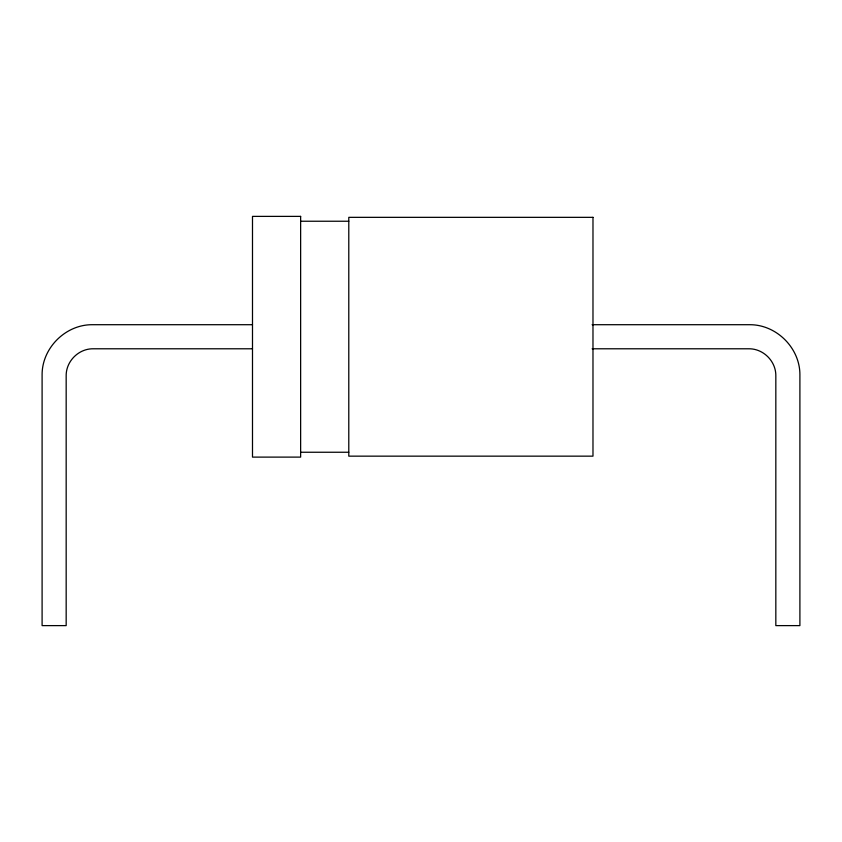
<?xml version="1.0" encoding="UTF-8"?>
<svg xmlns="http://www.w3.org/2000/svg" width="842" height="842" viewBox="0 0 842 842"><rect width="100%" height="100%" fill="white"/><g stroke="black" fill="none" stroke-linecap="round" stroke-linejoin="round"><path stroke-width="1.26" d="M300.636 221.235L348.788 221.235M252.495 324.707L91.862 324.707C65.371 324.791 42.174 347.988 42.1 374.469L42.1 625.617L66.171 625.617L66.171 376.048C65.844 361.313 78.695 348.451 93.441 348.788L252.495 348.788M592.115 324.707L750.138 324.707C776.629 324.791 799.826 347.988 799.9 374.469L799.9 625.617L775.829 625.617L775.829 376.048C776.156 361.313 763.305 348.451 748.559 348.788L592.137 348.788M300.636 452.249L348.788 452.249M300.636 216.383L252.495 216.383L252.495 457.111L300.636 457.111L300.636 216.383M592.978 217.341L348.788 217.341L348.788 456.153L592.978 456.153L592.978 217.341"/></g></svg>
